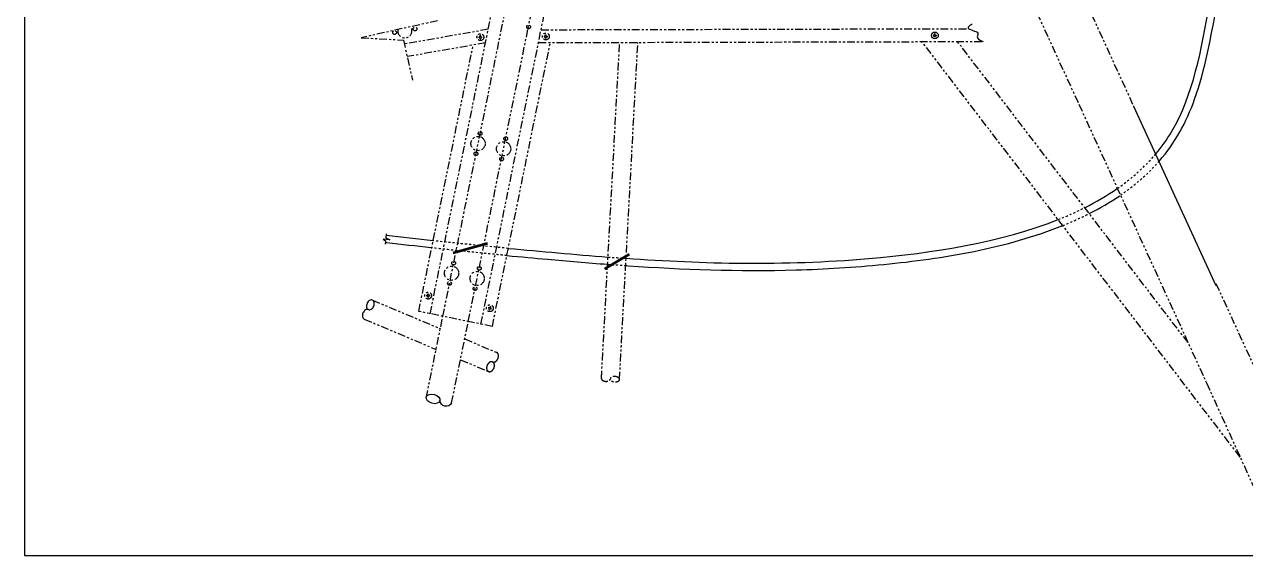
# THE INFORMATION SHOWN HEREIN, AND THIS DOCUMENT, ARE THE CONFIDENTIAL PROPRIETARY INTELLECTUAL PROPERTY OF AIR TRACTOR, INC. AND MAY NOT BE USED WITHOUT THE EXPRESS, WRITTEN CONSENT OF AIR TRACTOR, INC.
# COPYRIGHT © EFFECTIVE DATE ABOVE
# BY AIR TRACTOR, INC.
# Model space of a CAD drawing. Extents: x 0 to 96, y 0 to 61.6.
# Drawn here: x 0 to 58.9, y 0 to 25.6 of the extents above; entities that cross this region are included whole.
import ezdxf

# ---------------------------------------------------------------- set-up
doc = ezdxf.new("R2010")
doc.units = 0
doc.header["$LTSCALE"] = 0.3
doc.header["$MEASUREMENT"] = 0
doc.linetypes.add('HIDDEN', pattern=[0.375, 0.25, -0.125])
doc.linetypes.add('PHANTOM', pattern=[2.5, 1.25, -0.25, 0.25, -0.25, 0.25, -0.25])
for name, color, linetype in [('1', 1, 'CONTINUOUS'), ('FUSE', 41, 'CONTINUOUS'), ('HW', 6, 'CONTINUOUS'), ('NOTES', 2, 'CONTINUOUS'), ('TB Border', 9, 'CONTINUOUS')]:
    doc.layers.add(name, color=color, linetype=linetype)

# ---------------------------------------------------------------- blocks, each defined once
blk = doc.blocks.new('90015P')
at = {"layer": 'HW', "color": 41}
for p, q in [((-0.097, 0.025), (-0.025, 0.025)), ((-0.025, 0.025), (-0.025, 0.097)), ((0.025, 0.025), (0.025, 0.097)), ((0.025, 0.025), (0.097, 0.025)), ((-0.097, -0.025), (-0.025, -0.025)), ((-0.025, -0.097), (-0.025, -0.025)), ((0.025, -0.097), (0.025, -0.025)), ((0.025, -0.025), (0.097, -0.025))]:
    blk.add_line(p, q, dxfattribs=at)
blk.add_circle((0, 0), 0.22, dxfattribs=at)
for start, end in [(165.52249, 194.47751), (75.52249, 104.47751), (345.52249, 14.47751), (255.52249, 284.47751)]:
    blk.add_arc((0, 0), 0.1, start, end, dxfattribs=at)

msp = doc.modelspace()

# ---------------------------------------------------------------- linework, layer by layer
at = {"layer": '1', "color": 6}
for p, q in [((17.443, 15.505), (17.422, 15.318)), ((17.422, 15.318), (17.614, 15.22)), ((17.614, 15.22), (17.288, 15.261)), ((17.288, 15.261), (17.407, 15.182)), ((17.407, 15.182), (17.389, 15.013))]:
    msp.add_line(p, q, dxfattribs=at)
at = {"layer": '1', "const_width": 0.125, "flags": 128}
for points in [[(22.327, 15.056), (20.657, 14.588)], [(29.16, 14.532), (27.963, 13.816)]]:
    msp.add_lwpolyline(points, dxfattribs=at)
at = {"layer": '1', "color": 6}
for points, knots in [([(54.536, 19.369), (54.816, 19.701), (56.243, 21.693), (56.733, 24.401), (57.135, 26.629)], [31.80783, 31.80783, 31.80783, 31.80783, 33.20249, 39.669196, 39.669196, 39.669196, 39.669196]), ([(54.686, 19.007), (54.694, 19.016), (54.702, 19.025), (55.081, 19.46), (55.411, 19.923), (55.973, 20.92), (56.205, 21.451), (56.913, 23.426), (57.195, 24.993), (57.488, 26.618)], [31.622518, 31.622518, 31.622518, 31.622518, 31.658778, 31.658778, 33.402512, 33.402512, 35.146245, 35.146245, 39.646941, 39.646941, 39.646941, 39.646941]), ([(28.982, 13.981), (29.022, 13.979), (29.062, 13.976), (31.717, 13.794), (34.391, 13.692), (38.57, 13.813), (39.976, 13.896), (42.862, 14.177), (44.335, 14.376), (47.262, 14.971), (48.713, 15.372), (50.049, 15.912)], [5.908313, 5.908313, 5.908313, 5.908313, 6.032, 6.032, 14.074668, 14.074668, 18.011275, 18.011275, 21.947882, 21.947882, 26.036733, 26.036733, 26.036733, 26.036733]), ([(29.001, 14.331), (32.715, 14.072), (39.395, 13.891), (47.061, 15.102), (49.828, 16.201)], [5.902898, 5.902898, 5.902898, 5.902898, 17.368196, 25.93457, 25.93457, 25.93457, 25.93457]), ([(19.596, 14.84), (18.888, 14.916), (18.18, 14.994), (17.447, 15.075), (17.422, 15.078), (17.396, 15.081)], [8.529856, 8.529856, 8.529856, 8.529856, 10.663801, 10.663801, 10.7413, 10.7413, 10.7413, 10.7413]), ([(23.253, 14.467), (23.952, 14.403), (24.584, 14.344), (26.177, 14.201), (27.14, 14.118), (28.11, 14.045)], [0.030203, 0.030203, 0.030203, 0.030203, 2.010667, 2.010667, 5.01141, 5.01141, 5.01141, 5.01141])]:
    msp.add_open_spline(points, degree=3, knots=knots, dxfattribs=at)
at = {"layer": '1', "color": 4, "linetype": 'HIDDEN'}
for points in [[(52.683, 17.702), (53.378, 18.185), (53.999, 18.734), (54.526, 19.357)], [(49.828, 16.201), (50.269, 16.376), (50.696, 16.566), (51.107, 16.772)], [(28.129, 14.393), (28.46, 14.369), (28.73, 14.35), (29.001, 14.331)], [(28.11, 14.045), (28.398, 14.023), (28.663, 14.004), (28.982, 13.982)]]:
    msp.add_open_spline(points, degree=3, dxfattribs=at)
for points, knots in [([(52.831, 17.378), (52.916, 17.437), (53, 17.496), (53.674, 17.987), (54.212, 18.467), (54.683, 19.004)], [29.10301, 29.10301, 29.10301, 29.10301, 29.414261, 29.414261, 31.617811, 31.617811, 31.617811, 31.617811]), ([(50.049, 15.912), (50.313, 16.019), (50.573, 16.131), (50.995, 16.326), (51.16, 16.406), (51.323, 16.489)], [26.036733, 26.036733, 26.036733, 26.036733, 26.844726, 26.844726, 27.37553, 27.37553, 27.37553, 27.37553])]:
    msp.add_open_spline(points, degree=3, knots=knots, dxfattribs=at)
at = {"layer": '1', "color": 6}
for points in [[(51.107, 16.772), (51.663, 17.051), (52.19, 17.359), (52.679, 17.699)], [(51.323, 16.489), (51.841, 16.752), (52.331, 17.037), (52.792, 17.351)], [(19.704, 15.18), (18.947, 15.261), (18.191, 15.345), (17.434, 15.429)], [(23.323, 14.812), (24.918, 14.665), (26.512, 14.517), (28.129, 14.393)]]:
    msp.add_open_spline(points, degree=3, dxfattribs=at)
at = {"layer": 'FUSE', "color": 41, "linetype": 'PHANTOM'}
for p, q in [((19.556, 11.66), (25.886, 42.645)), ((20.168, 11.535), (26.524, 42.645)), ((22.005, 11.159), (28.438, 42.645)), ((21.393, 11.284), (27.69, 42.104)), ((48.077, 27.756), (50.824, 21.759)), ((50.71, 27.676), (53.462, 21.668)), ((19.917, 25.784), (16.228, 24.965)), ((22.357, 25.372), (18.315, 24.66)), ((24.905, 25.351), (45.522, 25.403)), ((16.228, 24.965), (18.272, 24.854)), ((18.272, 24.854), (18.7, 22.924)), ((21.905, 25.014), (21.959, 25.014)), ((21.905, 24.977), (21.959, 24.977)), ((21.959, 25.014), (21.959, 25.068)), ((21.959, 24.923), (21.959, 24.977)), ((21.996, 25.014), (21.996, 25.068)), ((21.996, 25.014), (22.05, 25.014)), ((21.996, 24.923), (21.996, 24.977)), ((21.996, 24.977), (22.05, 24.977)), ((22.554, 11.047), (25.35, 24.732)), ((24.778, 24.731), (46.212, 24.785)), ((25.061, 25.045), (25.115, 25.045)), ((25.061, 25.007), (25.115, 25.007)), ((25.115, 25.045), (25.115, 25.098)), ((25.115, 24.953), (25.115, 25.007)), ((25.153, 25.045), (25.153, 25.098)), ((25.153, 25.045), (25.207, 25.045)), ((25.153, 24.953), (25.153, 25.007)), ((25.153, 25.007), (25.207, 25.007)), ((27.81, 8.539), (28.694, 24.741)), ((28.682, 8.491), (29.569, 24.743)), ((58.599, 4.748), (43.26, 24.777)), ((56.09, 10.265), (44.972, 24.782)), ((22.224, 24.719), (18.449, 24.054)), ((19.007, 11.772), (21.631, 24.614)), ((50.824, 21.759), (56.979, 8.322)), ((57.433, 13.12), (61.434, 4.385)), ((19.388, 12.553), (19.442, 12.553)), ((19.388, 12.515), (19.442, 12.515)), ((19.442, 12.553), (19.442, 12.606)), ((19.442, 12.461), (19.442, 12.515)), ((19.479, 12.553), (19.479, 12.606)), ((19.479, 12.553), (19.533, 12.553)), ((19.479, 12.461), (19.479, 12.515)), ((19.479, 12.515), (19.533, 12.515)), ((16.772, 12.32), (20.05, 10.938)), ((16.383, 11.399), (19.843, 9.94)), ((22.554, 11.047), (19.007, 11.772)), ((19.364, 7.598), (20.168, 11.535)), ((20.591, 7.357), (21.393, 11.284)), ((21.221, 10.444), (22.758, 9.796)), ((21.02, 9.444), (22.37, 8.875)), ((56.979, 8.322), (59.218, 3.381))]:
    msp.add_line(p, q, dxfattribs=at)
at = {"layer": 'FUSE'}
for p, q in [((53.462, 21.668), (57.423, 13.02)), ((22.412, 11.916), (22.362, 11.937)), ((22.426, 11.95), (22.377, 11.972)), ((22.391, 11.866), (22.412, 11.916)), ((22.425, 11.852), (22.446, 11.901)), ((22.426, 11.95), (22.448, 12)), ((22.496, 11.88), (22.446, 11.901)), ((22.461, 11.936), (22.482, 11.985)), ((22.511, 11.915), (22.461, 11.936))]:
    msp.add_line(p, q, dxfattribs=at)
at = {"layer": 'FUSE', "color": 41, "linetype": 'PHANTOM'}
msp.add_lwpolyline([(45.69, 25.628), (45.626, 25.588), (45.568, 25.548), (45.523, 25.508), (45.497, 25.47), (45.496, 25.434), (45.523, 25.402), (45.575, 25.372), (45.642, 25.344), (45.718, 25.316), (45.795, 25.288), (45.865, 25.259), (45.921, 25.228), (45.954, 25.193), (45.962, 25.153), (45.952, 25.11), (45.936, 25.063), (45.928, 25.013), (45.94, 24.959), (45.982, 24.903), (46.069, 24.845), (46.212, 24.785)], dxfattribs=at)
msp.add_lwpolyline([(22.564, 9.336, 0.133256), (22.63, 9.327, 0.106756), (22.708, 9.354, 0.082828), (22.773, 9.412, 0.071352), (22.824, 9.497, 0.071352), (22.849, 9.594, 0.082828), (22.845, 9.68, 0.106756), (22.811, 9.755, 0.133256), (22.758, 9.796, 0.133256)], format="xyb", dxfattribs=at)
msp.add_lwpolyline([(22.37, 8.875, 0.133256), (22.436, 8.866, 0.106756), (22.513, 8.894, 0.082828), (22.578, 8.951, 0.071352), (22.63, 9.037, 0.071352), (22.655, 9.133, 0.082828), (22.651, 9.22, 0.106756), (22.616, 9.295, 0.133256), (22.564, 9.336, 0.133256), (22.498, 9.344, 0.106756), (22.42, 9.317, 0.082828), (22.356, 9.26, 0.071352), (22.304, 9.174, 0.071352), (22.279, 9.077, 0.082828), (22.283, 8.991, 0.106756), (22.317, 8.916, 0.133256)], format="xyb", close=True, dxfattribs=at)
for centre, radius in [((18.827, 25.39), 0.09), ((24.3, 25.49), 0.09), ((17.842, 25.216), 0.09), ((21.978, 24.996), 0.165), ((25.134, 25.026), 0.165), ((21.865, 19.864), 0.344), ((21.965, 20.354), 0.09), ((23.2, 20.101), 0.09), ((21.765, 19.374), 0.09), ((23.099, 19.611), 0.344), ((22.999, 19.122), 0.09), ((20.688, 14.103), 0.09), ((20.588, 13.613), 0.344), ((21.822, 13.361), 0.344), ((21.922, 13.85), 0.09), ((20.488, 13.123), 0.09), ((21.722, 12.871), 0.09), ((19.46, 12.534), 0.165), ((22.436, 11.926), 0.165)]:
    msp.add_circle(centre, radius, dxfattribs=at)
for centre, radius, start, end in [((18.335, 25.303), 0.344, 170.80341, 34.22179), ((21.978, 24.996), 0.075, 165.52249, 194.47751), ((21.978, 24.996), 0.075, 75.52249, 104.47751), ((21.978, 24.996), 0.075, 255.52249, 284.47751), ((21.978, 24.996), 0.075, 345.52249, 14.47751), ((25.134, 25.026), 0.075, 165.52249, 194.47751), ((25.134, 25.026), 0.075, 75.52249, 104.47751), ((25.134, 25.026), 0.075, 255.52249, 284.47751), ((25.134, 25.026), 0.075, 345.52249, 14.47751), ((19.46, 12.534), 0.075, 165.52249, 194.47751), ((19.46, 12.534), 0.075, 75.52249, 104.47751), ((19.46, 12.534), 0.075, 255.52249, 284.47751), ((19.46, 12.534), 0.075, 345.52249, 14.47751), ((22.436, 11.926), 0.075, 52.42863, 81.38365)]:
    msp.add_arc(centre, radius, start, end, dxfattribs=at)
at = {"layer": 'FUSE'}
for centre, radius, start, end in [((16.642, 11.561), 0.352, 140.8148, 157.13975), ((16.573, 11.618), 0.262, 121.87536, 140.8148), ((16.537, 11.675), 0.195, 97.50094, 121.87536), ((16.747, 12.032), 0.262, 173.4647, 192.40414), ((16.837, 12.022), 0.352, 157.13975, 173.4647), ((16.682, 12.017), 0.195, 192.40414, 216.77856), ((16.837, 12.022), 0.352, 140.8148, 157.13975), ((16.528, 11.742), 0.127, 67.13975, 97.50094), ((16.627, 11.976), 0.127, 216.77856, 247.13975), ((16.767, 12.078), 0.262, 121.87536, 140.8148), ((16.627, 11.976), 0.127, 247.13975, 277.50094), ((16.731, 12.135), 0.195, 97.50094, 121.87536), ((16.618, 12.044), 0.195, 277.50094, 301.87536), ((16.723, 12.203), 0.127, 67.13975, 97.50094), ((16.583, 12.101), 0.262, 301.87536, 320.8148), ((16.723, 12.203), 0.127, 36.77856, 67.13975), ((16.513, 12.158), 0.352, 320.8148, 337.13975), ((16.668, 12.162), 0.195, 12.40414, 36.77856), ((16.513, 12.158), 0.352, 337.13975, 353.4647), ((16.602, 12.148), 0.262, 353.4647, 12.40414), ((22.436, 11.926), 0.075, 142.42863, 171.38365), ((22.436, 11.926), 0.075, 232.42863, 261.38365), ((22.436, 11.926), 0.075, 322.42863, 351.38365), ((16.553, 11.571), 0.262, 173.4647, 192.40414), ((16.642, 11.561), 0.352, 157.13975, 173.4647), ((16.488, 11.557), 0.195, 192.40414, 216.77856), ((16.433, 11.516), 0.127, 216.77856, 247.13975)]:
    msp.add_arc(centre, radius, start, end, dxfattribs=at)
at = {"layer": 'FUSE', "color": 41, "linetype": 'PHANTOM'}
msp.add_ellipse((28.027, 8.527), major_axis=(-0.217, 0.012), ratio=0.591359, start_param=0, end_param=3.141593, dxfattribs=at)
at = {"layer": 'FUSE', "color": 41, "linetype": 'PHANTOM', "extrusion": (0, 0, -1)}
msp.add_ellipse((28.461, 8.503), major_axis=(0.221, -0.012), ratio=0.58068, dxfattribs=at)
at = {"layer": 'FUSE', "linetype": 'Continuous'}
msp.add_ellipse((19.699, 7.552), major_axis=(0.33, -0.089), ratio=0.636592, dxfattribs=at)
at = {"layer": 'FUSE', "linetype": 'Continuous', "extrusion": (0, 0, -1)}
msp.add_ellipse((20.327, 7.497), major_axis=(-0.211, 0.211), ratio=1, start_param=2.844253, end_param=5.430626, dxfattribs=at)
at = {"layer": 'NOTES', "color": 4, "linetype": 'HIDDEN'}
for points, knots in [([(23.253, 14.467), (23.095, 14.482), (22.938, 14.497), (21.726, 14.615), (20.673, 14.724), (19.62, 14.837)], [4.858272, 4.858272, 4.858272, 4.858272, 5.3319, 5.3319, 8.505504, 8.505504, 8.505504, 8.505504]), ([(23.323, 14.812), (23.323, 14.812), (22.116, 14.926), (20.909, 15.051), (19.704, 15.18)], [4.823556, 4.823556, 4.823556, 4.823556, 4.824172, 8.461895, 8.461895, 8.461895, 8.461895])]:
    msp.add_open_spline(points, degree=3, knots=knots, dxfattribs=at)
at = {"layer": 'TB Border'}
msp.add_lwpolyline([(95.999, 0), (95.999, 61.56), (0, 61.56), (0, 0)], close=True, dxfattribs=at)

# ---------------------------------------------------------------- block references
at = {"layer": 'FUSE', "color": 41, "linetype": 'PHANTOM', "xscale": 0.75, "yscale": 0.75, "zscale": 0.75}
msp.add_blockref('90015P', (43.884, 25.077), dxfattribs=at)

doc.saveas('drawing.dxf')
